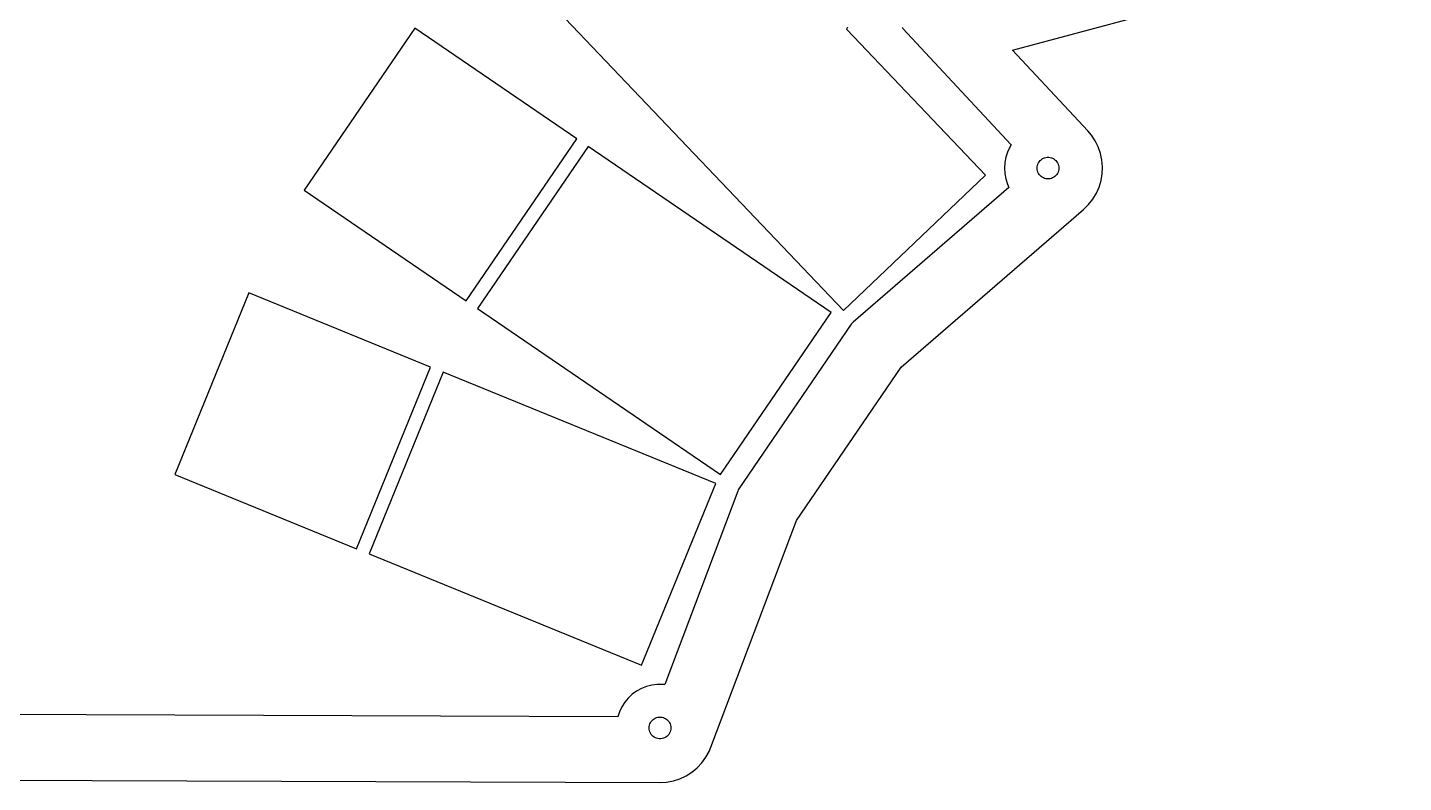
# Model space of a CAD drawing. Header units: metres. Extents: x -189 to 188, y -51 to 147.
# Drawn here: x -0.7 to 125.5, y -50.8 to 18.4 of the extents above; entities that cross this region are included whole.
import ezdxf

# ---------------------------------------------------------------- set-up
doc = ezdxf.new("R2010")
doc.units = ezdxf.units.M

msp = doc.modelspace()

# ---------------------------------------------------------------- linework, layer by layer
for p, q in [((89.6382, 16.3571), (125.486, 25.9624)), ((48.6023, 19.2722), (74.1188, -7.52162)), ((34.7928, 18.377), (24.647, 3.50885)), ((49.661, 8.23114), (34.7928, 18.377)), ((74.4195, 18.2634), (74.4428, 18.3012)), ((87.1536, 4.89177), (74.4195, 18.2634)), ((74.4428, 18.3012), (74.4727, 18.36)), ((74.4727, 18.36), (74.4967, 18.4191)), ((74.4967, 18.4191), (74.5149, 18.4784)), ((79.4987, 18.4494), (79.5784, 18.3523)), ((79.5784, 18.3523), (89.5147, 7.68794)), ((96.5392, 8.95045), (89.6382, 16.3571)), ((96.8615, 8.56778), (96.5392, 8.95045)), ((39.5151, -6.63699), (49.661, 8.23114)), ((89.5147, 7.68794), (89.3758, 7.46899)), ((97.2094, 8.04503), (96.8615, 8.56778)), ((97.489, 7.4828), (97.2094, 8.04503)), ((50.6938, 7.52745), (40.548, -7.34067)), ((72.996, -7.69131), (50.6938, 7.52745)), ((89.0067, 6.53674), (88.9126, 6.04332)), ((89.1619, 7.01448), (89.0067, 6.53674)), ((89.3758, 7.46899), (89.1619, 7.01448)), ((92.152, 6.22653), (92.2436, 6.3125)), ((92.2436, 6.3125), (92.3452, 6.38631)), ((92.3452, 6.38631), (92.4552, 6.44681)), ((92.4552, 6.44681), (92.572, 6.49304)), ((92.572, 6.49304), (92.6936, 6.52428)), ((92.6936, 6.52428), (92.8182, 6.54001)), ((92.8182, 6.54001), (92.9438, 6.54001)), ((92.9438, 6.54001), (93.0684, 6.52428)), ((93.0684, 6.52428), (93.19, 6.49304)), ((93.19, 6.49304), (93.3068, 6.44681)), ((93.3068, 6.44681), (93.4168, 6.38631)), ((93.4168, 6.38631), (93.5184, 6.3125)), ((93.5184, 6.3125), (93.61, 6.22653)), ((97.6959, 6.88997), (97.489, 7.4828)), ((97.8268, 6.27588), (97.6959, 6.88997)), ((88.9126, 6.04332), (88.881, 5.54199)), ((88.881, 5.54199), (88.9126, 5.04066)), ((91.881, 5.54199), (91.8889, 5.66731)), ((91.8889, 5.41667), (91.881, 5.54199)), ((91.8889, 5.66731), (91.9124, 5.79068)), ((91.9124, 5.2933), (91.8889, 5.41667)), ((91.9124, 5.79068), (91.9512, 5.91011)), ((91.9512, 5.17387), (91.9124, 5.2933)), ((91.9512, 5.91011), (92.0047, 6.02374)), ((92.0047, 5.06024), (91.9512, 5.17387)), ((92.0047, 6.02374), (92.072, 6.12978)), ((92.072, 4.95421), (92.0047, 5.06024)), ((92.072, 6.12978), (92.152, 6.22653)), ((93.61, 6.22653), (93.69, 6.12978)), ((93.69, 6.12978), (93.7573, 6.02374)), ((93.7573, 5.06024), (93.69, 4.95421)), ((93.7573, 6.02374), (93.8108, 5.91011)), ((93.8108, 5.17387), (93.7573, 5.06024)), ((93.8108, 5.91011), (93.8496, 5.79068)), ((93.8496, 5.2933), (93.8108, 5.17387)), ((93.8496, 5.79068), (93.8731, 5.66731)), ((93.8731, 5.41667), (93.8496, 5.2933)), ((93.8731, 5.66731), (93.881, 5.54199)), ((93.881, 5.54199), (93.8731, 5.41667)), ((97.8798, 5.65021), (97.8268, 6.27588)), ((97.854, 5.02284), (97.8798, 5.65021)), ((74.1188, -7.52162), (87.1536, 4.89177)), ((88.9126, 5.04066), (89.0067, 4.54724)), ((89.0067, 4.54724), (89.1619, 4.0695)), ((89.1619, 4.0695), (89.3026, 3.77058)), ((92.152, 4.85745), (92.072, 4.95421)), ((92.2436, 4.77148), (92.152, 4.85745)), ((92.3452, 4.69768), (92.2436, 4.77148)), ((92.4552, 4.63718), (92.3452, 4.69768)), ((92.572, 4.59094), (92.4552, 4.63718)), ((92.6936, 4.55971), (92.572, 4.59094)), ((92.8182, 4.54398), (92.6936, 4.55971)), ((92.9438, 4.54398), (92.8182, 4.54398)), ((93.0684, 4.55971), (92.9438, 4.54398)), ((93.19, 4.59094), (93.0684, 4.55971)), ((93.3068, 4.63718), (93.19, 4.59094)), ((93.4168, 4.69768), (93.3068, 4.63718)), ((93.5184, 4.77148), (93.4168, 4.69768)), ((93.61, 4.85745), (93.5184, 4.77148)), ((93.69, 4.95421), (93.61, 4.85745)), ((97.3136, 3.22862), (97.5686, 3.80241)), ((97.5686, 3.80241), (97.7497, 4.40366)), ((97.7497, 4.40366), (97.854, 5.02284)), ((24.647, 3.50885), (39.5151, -6.63699)), ((89.3026, 3.77058), (75.007, -8.58646)), ((96.5991, 2.19894), (96.9887, 2.6913)), ((96.9887, 2.6913), (97.3136, 3.22862)), ((79.4238, -12.6995), (96.1508, 1.75931)), ((96.1508, 1.75931), (96.5991, 2.19894)), ((19.5907, -5.89491), (12.7839, -22.5583)), ((36.2541, -12.7017), (19.5907, -5.89491)), ((40.548, -7.34067), (62.8502, -22.5594)), ((62.8502, -22.5594), (72.996, -7.69131)), ((74.835, -8.77936), (64.533, -23.8774)), ((74.9121, -8.68027), (74.835, -8.77936)), ((75.007, -8.58646), (74.9121, -8.68027)), ((29.4473, -29.3651), (36.2541, -12.7017)), ((37.4119, -13.1742), (30.6051, -29.8376)), ((62.4069, -23.3844), (37.4119, -13.1742)), ((69.8252, -26.7666), (79.4238, -12.6995)), ((12.7839, -22.5583), (29.4473, -29.3651)), ((55.6001, -40.0478), (62.4069, -23.3844)), ((64.4753, -23.9729), (64.4236, -24.0874)), ((64.533, -23.8774), (64.4753, -23.9729)), ((64.4236, -24.0874), (57.7204, -41.8197)), ((61.966, -47.557), (69.8252, -26.7666)), ((30.6051, -29.8376), (55.6001, -40.0478)), ((54.7393, -42.7069), (54.3731, -43.0508)), ((55.1457, -42.4117), (54.7393, -42.7069)), ((55.5859, -42.1697), (55.1457, -42.4117)), ((56.0529, -41.9848), (55.5859, -42.1697)), ((56.5395, -41.8598), (56.0529, -41.9848)), ((57.0378, -41.7969), (56.5395, -41.8598)), ((57.5401, -41.7969), (57.0378, -41.7969)), ((57.7204, -41.8197), (57.5401, -41.7969)), ((53.7838, -43.862), (53.5699, -44.3165)), ((54.0529, -43.4379), (53.7838, -43.862)), ((54.3731, -43.0508), (54.0529, -43.4379)), ((53.4209, -44.775), (-53.999, -44.387)), ((53.5699, -44.3165), (53.4209, -44.775)), ((56.3204, -45.5403), (56.3592, -45.4209)), ((56.3592, -45.4209), (56.4127, -45.3072)), ((56.4127, -45.3072), (56.48, -45.2012)), ((56.48, -45.2012), (56.56, -45.1044)), ((56.56, -45.1044), (56.6516, -45.0185)), ((56.6516, -45.0185), (56.7532, -44.9447)), ((56.7532, -44.9447), (56.8632, -44.8842)), ((56.8632, -44.8842), (56.98, -44.8379)), ((56.98, -44.8379), (57.1016, -44.8067)), ((57.1016, -44.8067), (57.2262, -44.791)), ((57.2262, -44.791), (57.3518, -44.791)), ((57.3518, -44.791), (57.4764, -44.8067)), ((57.4764, -44.8067), (57.598, -44.8379)), ((57.598, -44.8379), (57.7148, -44.8842)), ((57.7148, -44.8842), (57.8248, -44.9447)), ((57.8248, -44.9447), (57.9264, -45.0185)), ((57.9264, -45.0185), (58.0179, -45.1044)), ((58.0179, -45.1044), (58.098, -45.2012)), ((58.098, -45.2012), (58.1653, -45.3072)), ((58.1653, -45.3072), (58.2188, -45.4209)), ((58.2188, -45.4209), (58.2576, -45.5403)), ((56.289, -45.789), (56.2969, -45.6637)), ((56.2969, -45.9143), (56.289, -45.789)), ((56.2969, -45.6637), (56.3204, -45.5403)), ((56.3204, -46.0377), (56.2969, -45.9143)), ((56.3592, -46.1571), (56.3204, -46.0377)), ((56.4127, -46.2707), (56.3592, -46.1571)), ((56.48, -46.3768), (56.4127, -46.2707)), ((56.56, -46.4735), (56.48, -46.3768)), ((56.6516, -46.5595), (56.56, -46.4735)), ((56.7532, -46.6333), (56.6516, -46.5595)), ((56.8632, -46.6938), (56.7532, -46.6333)), ((56.98, -46.74), (56.8632, -46.6938)), ((57.7148, -46.6938), (57.598, -46.74)), ((57.8248, -46.6333), (57.7148, -46.6938)), ((57.9264, -46.5595), (57.8248, -46.6333)), ((58.0179, -46.4735), (57.9264, -46.5595)), ((58.098, -46.3768), (58.0179, -46.4735)), ((58.1653, -46.2707), (58.098, -46.3768)), ((58.2188, -46.1571), (58.1653, -46.2707)), ((58.2576, -46.0377), (58.2188, -46.1571)), ((58.2576, -45.5403), (58.2811, -45.6637)), ((58.2811, -45.9143), (58.2576, -46.0377)), ((58.2811, -45.6637), (58.289, -45.789)), ((58.289, -45.789), (58.2811, -45.9143)), ((57.1016, -46.7713), (56.98, -46.74)), ((57.2262, -46.787), (57.1016, -46.7713)), ((57.3518, -46.787), (57.2262, -46.787)), ((57.4764, -46.7713), (57.3518, -46.787)), ((57.598, -46.74), (57.4764, -46.7713)), ((61.5009, -48.4834), (61.8054, -47.9342)), ((61.8054, -47.9342), (61.966, -47.557)), ((60.6985, -49.4462), (61.13, -48.99)), ((61.13, -48.99), (61.5009, -48.4834)), ((-57.8931, -50.373), (57.2709, -50.789)), ((58.5149, -50.6364), (59.1128, -50.4445)), ((59.1128, -50.4445), (59.6819, -50.1792)), ((59.6819, -50.1792), (60.2133, -49.8447)), ((60.2133, -49.8447), (60.6985, -49.4462)), ((57.2709, -50.789), (57.8977, -50.7518)), ((57.8977, -50.7518), (58.5149, -50.6364))]:
    msp.add_line(p, q)

doc.saveas('drawing.dxf')
